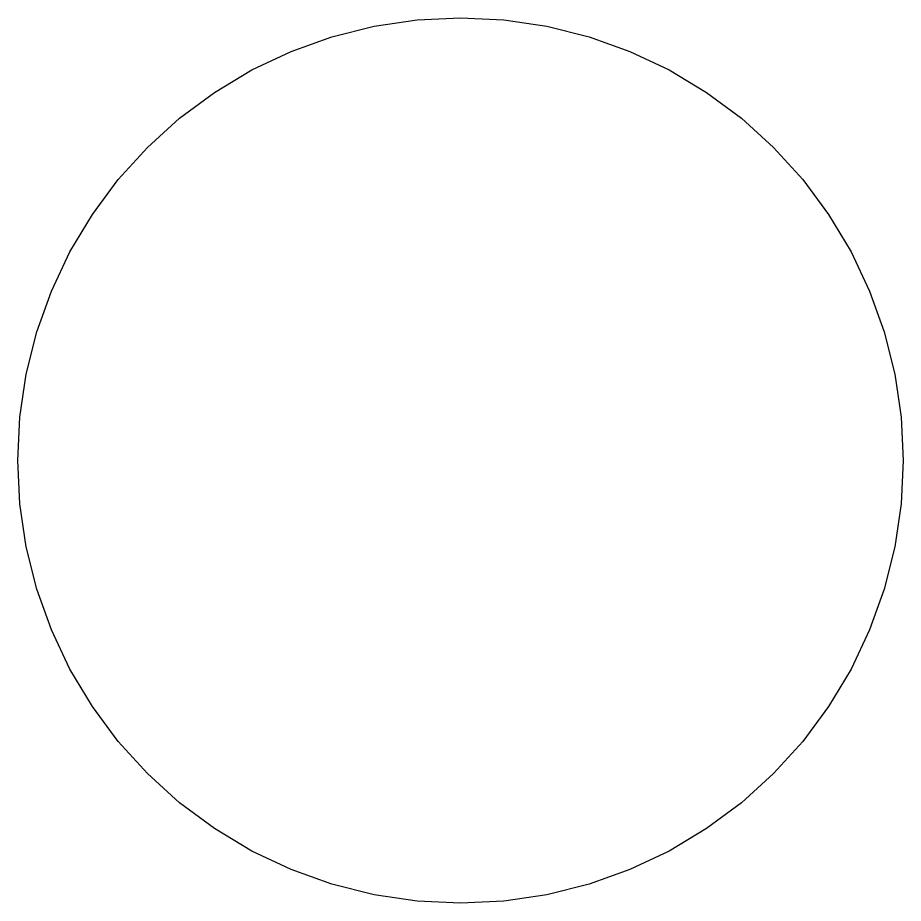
# Model space of a CAD drawing. Header units: metres. Extents: x 25 to 146, y 18 to 137.
# Drawn here: x 109.231 to 109.549, y 72.046 to 72.364 of the extents above; entities that cross this region are included whole.
import ezdxf

# ---------------------------------------------------------------- set-up
doc = ezdxf.new("R2010")
doc.units = ezdxf.units.M

msp = doc.modelspace()

# ---------------------------------------------------------------- linework, layer by layer
msp.add_lwpolyline([(109.549, 72.205), (109.54823, 72.18942), (109.54594, 72.17398), (109.54215, 72.15884), (109.5369, 72.14415), (109.53023, 72.13005), (109.5222, 72.11666), (109.51291, 72.10413), (109.50243, 72.09257), (109.49087, 72.08209), (109.47834, 72.0728), (109.46495, 72.06477), (109.45085, 72.0581), (109.43616, 72.05285), (109.42102, 72.04906), (109.40558, 72.04677), (109.39, 72.046), (109.37442, 72.04677), (109.35898, 72.04906), (109.34384, 72.05285), (109.32915, 72.0581), (109.31505, 72.06477), (109.30166, 72.0728), (109.28913, 72.08209), (109.27757, 72.09257), (109.26709, 72.10413), (109.2578, 72.11666), (109.24977, 72.13005), (109.2431, 72.14415), (109.23785, 72.15884), (109.23406, 72.17398), (109.23177, 72.18942), (109.231, 72.205), (109.23177, 72.22058), (109.23406, 72.23602), (109.23785, 72.25116), (109.2431, 72.26585), (109.24977, 72.27995), (109.2578, 72.29334), (109.26709, 72.30587), (109.27757, 72.31743), (109.28913, 72.32791), (109.30166, 72.3372), (109.31505, 72.34523), (109.32915, 72.3519), (109.34384, 72.35715), (109.35898, 72.36094), (109.37442, 72.36323), (109.39, 72.364), (109.40558, 72.36323), (109.42102, 72.36094), (109.43616, 72.35715), (109.45085, 72.3519), (109.46495, 72.34523), (109.47834, 72.3372), (109.49087, 72.32791), (109.50243, 72.31743), (109.51291, 72.30587), (109.5222, 72.29334), (109.53023, 72.27995), (109.5369, 72.26585), (109.54215, 72.25116), (109.54594, 72.23602), (109.54823, 72.22058), (109.549, 72.205)])

doc.saveas('drawing.dxf')
